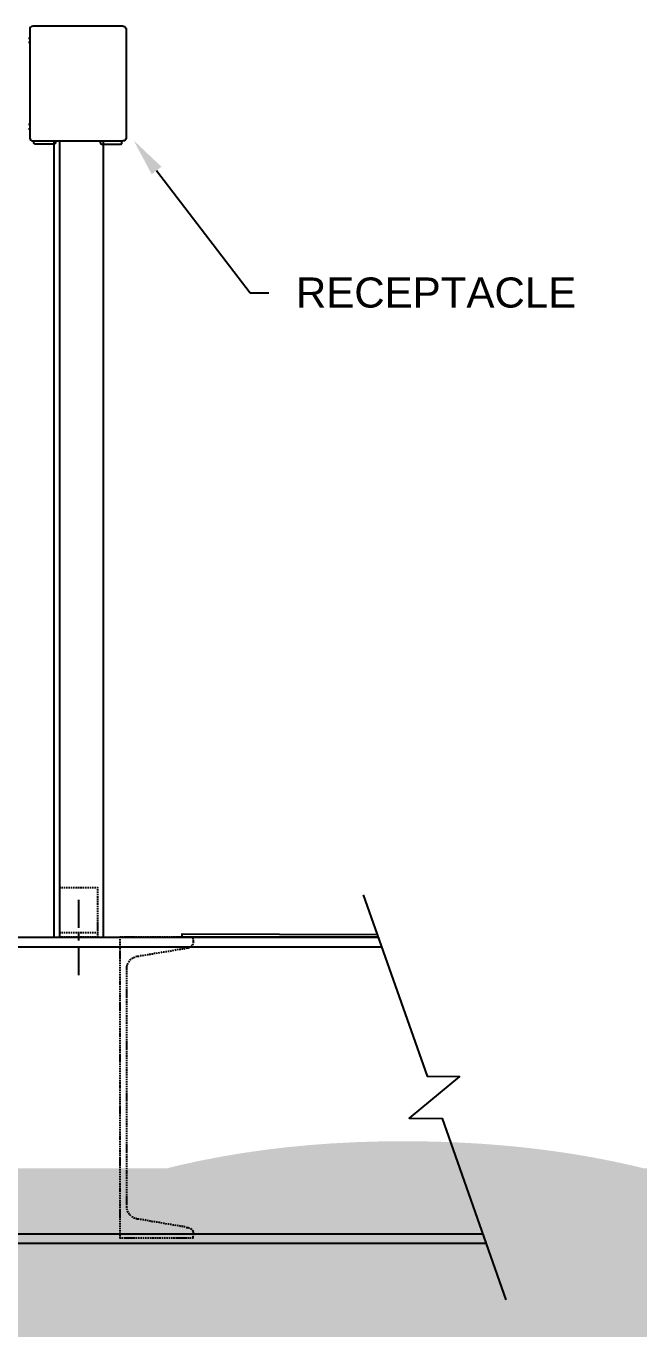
# Model space of a CAD drawing. Header units: feet. Extents: x -18 to 2540, y -48 to 1440.
# Drawn here: x 2092.63 to 2096.18, y 1375.41 to 1382.94 of the extents above; entities that cross this region are included whole.
import ezdxf
from ezdxf import colors
from ezdxf.entities.mleader import LeaderData, LeaderLine
from ezdxf.enums import TextEntityAlignment as Align
from ezdxf.math import Vec2, Vec3

# ---------------------------------------------------------------- set-up
doc = ezdxf.new("R2018")
doc.units = ezdxf.units.FT
doc.header["$MEASUREMENT"] = 0
for name, color, linetype in [('G-ANNO-TEXT', 1, 'Continuous'), ('PDF8_0', 7, 'Continuous'), ('PDF8_LP_OBJ-Hidden', 7, 'Continuous'), ('PDF8_LP_OBJ-Misc', 7, 'Continuous'), ('PDF8_LP_OBJ-Text', 7, 'Continuous'), ('PDF8_Top Plate', 7, 'Continuous')]:
    doc.layers.add(name, color=color, linetype=linetype)
doc.styles.add('NEI-A', font='arial.ttf')

# ---------------------------------------------------------------- blocks, each defined once
blk = doc.blocks.new('Equipment Callout Arrowhead .75')
at = {"color": 0}
blk.add_ellipse((-0.248, 0), major_axis=(0.743, 0), ratio=0.350959, start_param=-0.80282, end_param=3.944413, dxfattribs=at)
blk = doc.blocks.new('DETAIL_TITLE')
at = {"style": 'NEI-A', "flags": 8}
blk.add_attdef('#', text='', height=0.25, dxfattribs=at).set_placement((0.5922, -0.5109), align=Align.MIDDLE_CENTER)
at = {"lineweight": 30, "flags": 104}
blk.add_attdef('DETAIL_TITLE', text='', height=0.25, dxfattribs=at).set_placement((0.9099, -0.5251), align=Align.BOTTOM_LEFT)
at = {"style": 'NEI-A'}
for tag, p in [('SCALE:', (0.9386, -0.7379)), ('1"_=_', (1.5474, -0.7379))]:
    blk.add_attdef(tag, text='', height=0.1094, dxfattribs=at).set_placement(p, align=Align.BOTTOM_LEFT)

msp = doc.modelspace()

# ---------------------------------------------------------------- linework, layer by layer
at = {"layer": 'PDF8_0', "lineweight": 25}
msp.add_lwpolyline([(2094.581589, 1377.915347), (2094.952325, 1376.867152), (2095.139026, 1376.864485), (2094.848305, 1376.62444), (2095.037674, 1376.621773), (2095.405743, 1375.573578)], dxfattribs=at)
at = {"layer": 'PDF8_LP_OBJ-Hidden', "lineweight": 25}
for points in [[(2092.829263, 1377.952687), (2092.829263, 1377.958021), (2092.834597, 1377.958021)], [(2092.829263, 1377.939351), (2092.829263, 1377.947353)], [(2092.839932, 1377.958021), (2092.847933, 1377.958021)], [(2092.853267, 1377.958021), (2092.861269, 1377.958021)], [(2092.866603, 1377.958021), (2092.874605, 1377.958021)], [(2092.879939, 1377.958021), (2092.887941, 1377.958021)], [(2092.893275, 1377.958021), (2092.901276, 1377.958021)], [(2092.906611, 1377.958021), (2092.914612, 1377.958021)], [(2092.919947, 1377.958021), (2092.930615, 1377.958021)], [(2092.933282, 1377.958021), (2092.943951, 1377.958021)], [(2092.946618, 1377.958021), (2092.957287, 1377.958021)], [(2092.959954, 1377.958021), (2092.970623, 1377.958021)], [(2092.975957, 1377.958021), (2092.983958, 1377.958021)], [(2092.989293, 1377.958021), (2092.997294, 1377.958021)], [(2093.002629, 1377.958021), (2093.01063, 1377.958021)], [(2093.015964, 1377.958021), (2093.023966, 1377.958021)], [(2093.0293, 1377.958021), (2093.037302, 1377.958021)], [(2093.042636, 1377.958021), (2093.04797, 1377.958021), (2093.04797, 1377.952687)], [(2093.04797, 1377.947353), (2093.04797, 1377.939351)], [(2092.829263, 1377.926016), (2092.829263, 1377.934017)], [(2092.829263, 1377.91268), (2092.829263, 1377.920681)], [(2092.829263, 1377.896677), (2092.829263, 1377.907345)], [(2092.829263, 1377.883341), (2092.829263, 1377.89401)], [(2092.829263, 1377.870005), (2092.829263, 1377.880674)], [(2092.829263, 1377.856669), (2092.829263, 1377.867338)], [(2093.04797, 1377.934017), (2093.04797, 1377.926016)], [(2093.04797, 1377.920681), (2093.04797, 1377.91268)], [(2093.04797, 1377.907345), (2093.04797, 1377.896677)], [(2093.04797, 1377.89401), (2093.04797, 1377.883341)], [(2093.04797, 1377.880674), (2093.04797, 1377.870005)], [(2093.04797, 1377.867338), (2093.04797, 1377.856669)], [(2092.829263, 1377.843333), (2092.829263, 1377.851335)], [(2092.829263, 1377.829998), (2092.829263, 1377.837999)], [(2092.829263, 1377.816662), (2092.829263, 1377.824663)], [(2092.829263, 1377.803326), (2092.829263, 1377.811328)], [(2092.829263, 1377.78999), (2092.829263, 1377.797992)], [(2093.04797, 1377.851335), (2093.04797, 1377.843333)], [(2093.04797, 1377.837999), (2093.04797, 1377.829998)], [(2093.04797, 1377.824663), (2093.04797, 1377.816662)], [(2093.04797, 1377.811328), (2093.04797, 1377.803326)], [(2093.04797, 1377.797992), (2093.04797, 1377.78999)], [(2092.829263, 1377.776654), (2092.829263, 1377.784656)], [(2092.829263, 1377.763319), (2092.829263, 1377.77132)], [(2092.829263, 1377.747316), (2092.829263, 1377.757984)], [(2092.829263, 1377.73398), (2092.829263, 1377.744648)], [(2092.829263, 1377.720644), (2092.829263, 1377.731313)], [(2092.829263, 1377.707308), (2092.829263, 1377.717977)], [(2093.04797, 1377.784656), (2093.04797, 1377.776654)], [(2093.04797, 1377.77132), (2093.04797, 1377.763319)], [(2093.04797, 1377.757984), (2093.04797, 1377.747316)], [(2093.04797, 1377.744648), (2093.04797, 1377.73398)], [(2093.04797, 1377.731313), (2093.04797, 1377.720644)], [(2093.04797, 1377.717977), (2093.04797, 1377.707308)], [(2092.829263, 1377.693972), (2092.829263, 1377.701974)], [(2092.829263, 1377.696639), (2092.834597, 1377.696639)], [(2092.829263, 1377.680637), (2092.829263, 1377.688638)], [(2092.834597, 1377.669968), (2092.829263, 1377.669968), (2092.829263, 1377.675302)], [(2092.839932, 1377.696639), (2092.847933, 1377.696639)], [(2092.847933, 1377.669968), (2092.839932, 1377.669968)], [(2092.853267, 1377.696639), (2092.861269, 1377.696639)], [(2092.861269, 1377.669968), (2092.853267, 1377.669968)], [(2092.866603, 1377.696639), (2092.874605, 1377.696639)], [(2092.874605, 1377.669968), (2092.866603, 1377.669968)], [(2092.879939, 1377.696639), (2092.887941, 1377.696639)], [(2092.887941, 1377.669968), (2092.879939, 1377.669968)], [(2092.893275, 1377.696639), (2092.901276, 1377.696639)], [(2092.901276, 1377.669968), (2092.893275, 1377.669968)], [(2092.906611, 1377.696639), (2092.914612, 1377.696639)], [(2092.914612, 1377.669968), (2092.906611, 1377.669968)], [(2092.919947, 1377.696639), (2092.930615, 1377.696639)], [(2092.930615, 1377.669968), (2092.919947, 1377.669968)], [(2092.933282, 1377.696639), (2092.943951, 1377.696639)], [(2092.943951, 1377.669968), (2092.933282, 1377.669968)], [(2092.946618, 1377.696639), (2092.957287, 1377.696639)], [(2092.957287, 1377.669968), (2092.946618, 1377.669968)], [(2092.959954, 1377.696639), (2092.970623, 1377.696639)], [(2092.970623, 1377.669968), (2092.959954, 1377.669968)], [(2092.975957, 1377.696639), (2092.983958, 1377.696639)], [(2092.983958, 1377.669968), (2092.975957, 1377.669968)], [(2092.989293, 1377.696639), (2092.997294, 1377.696639)], [(2092.997294, 1377.669968), (2092.989293, 1377.669968)], [(2093.002629, 1377.696639), (2093.01063, 1377.696639)], [(2093.01063, 1377.669968), (2093.002629, 1377.669968)], [(2093.015964, 1377.696639), (2093.023966, 1377.696639)], [(2093.023966, 1377.669968), (2093.015964, 1377.669968)], [(2093.0293, 1377.696639), (2093.037302, 1377.696639)], [(2093.037302, 1377.669968), (2093.0293, 1377.669968)], [(2093.042636, 1377.696639), (2093.04797, 1377.696639)], [(2093.04797, 1377.675302), (2093.04797, 1377.669968), (2093.042636, 1377.669968)], [(2093.04797, 1377.701974), (2093.04797, 1377.693972)], [(2093.04797, 1377.688638), (2093.04797, 1377.680637)], [(2093.181329, 1377.669968), (2093.175994, 1377.669968), (2093.175994, 1377.664634)], [(2093.175994, 1377.659299), (2093.175994, 1377.651298)], [(2093.175994, 1377.645963), (2093.175994, 1377.637962)], [(2093.194664, 1377.669968), (2093.186663, 1377.669968)], [(2093.210667, 1377.669968), (2093.199999, 1377.669968)], [(2093.224003, 1377.669968), (2093.213334, 1377.669968)], [(2093.237339, 1377.669968), (2093.22667, 1377.669968)], [(2093.250675, 1377.669968), (2093.240006, 1377.669968)], [(2093.264011, 1377.669968), (2093.253342, 1377.669968)], [(2093.277346, 1377.669968), (2093.269345, 1377.669968)], [(2093.290682, 1377.669968), (2093.282681, 1377.669968)], [(2093.304018, 1377.669968), (2093.296017, 1377.669968)], [(2093.317354, 1377.669968), (2093.309352, 1377.669968)], [(2093.33069, 1377.669968), (2093.322688, 1377.669968)], [(2093.344025, 1377.669968), (2093.336024, 1377.669968)], [(2093.360028, 1377.669968), (2093.34936, 1377.669968)], [(2093.373364, 1377.669968), (2093.362696, 1377.669968)], [(2093.3867, 1377.669968), (2093.376031, 1377.669968)], [(2093.400036, 1377.669968), (2093.389367, 1377.669968)], [(2093.413372, 1377.669968), (2093.402703, 1377.669968)], [(2093.426708, 1377.669968), (2093.418706, 1377.669968)], [(2093.440043, 1377.669968), (2093.432042, 1377.669968)], [(2093.453379, 1377.669968), (2093.445378, 1377.669968)], [(2093.466715, 1377.669968), (2093.458713, 1377.669968)], [(2093.480051, 1377.669968), (2093.472049, 1377.669968)], [(2093.493387, 1377.669968), (2093.485385, 1377.669968)], [(2093.50939, 1377.669968), (2093.498721, 1377.669968)], [(2093.522725, 1377.669968), (2093.512057, 1377.669968)], [(2093.536061, 1377.669968), (2093.525393, 1377.669968)], [(2093.549397, 1377.669968), (2093.538728, 1377.669968)], [(2093.562733, 1377.669968), (2093.552064, 1377.669968)], [(2093.576069, 1377.669968), (2093.568067, 1377.669968)], [(2093.589404, 1377.669968), (2093.581403, 1377.669968)], [(2093.600073, 1377.659299), (2093.600073, 1377.669968), (2093.594739, 1377.669968)], [(2093.600073, 1377.653965), (2093.600073, 1377.635295)], [(2093.175994, 1377.632628), (2093.175994, 1377.624626)], [(2093.175994, 1377.619292), (2093.175994, 1377.61129)], [(2093.175994, 1377.605956), (2093.175994, 1377.597954)], [(2093.175994, 1377.59262), (2093.175994, 1377.581951)], [(2093.175994, 1377.579284), (2093.175994, 1377.568616)], [(2093.175994, 1377.565949), (2093.175994, 1377.55528)], [(2093.269345, 1377.557947), (2093.277346, 1377.560614), (2093.288015, 1377.560614)], [(2093.293349, 1377.563281), (2093.301351, 1377.563281)], [(2093.306685, 1377.563281), (2093.314687, 1377.565949)], [(2093.320021, 1377.565949), (2093.328023, 1377.568616)], [(2093.333357, 1377.568616), (2093.341358, 1377.571283)], [(2093.346693, 1377.571283), (2093.354694, 1377.571283)], [(2093.360028, 1377.57395), (2093.36803, 1377.57395)], [(2093.373364, 1377.576617), (2093.381366, 1377.576617)], [(2093.3867, 1377.576617), (2093.394702, 1377.579284)], [(2093.400036, 1377.579284), (2093.408037, 1377.581951)], [(2093.413372, 1377.581951), (2093.421373, 1377.584619)], [(2093.426708, 1377.584619), (2093.434709, 1377.584619)], [(2093.440043, 1377.587286), (2093.448045, 1377.587286)], [(2093.453379, 1377.589953), (2093.461381, 1377.589953)], [(2093.466715, 1377.589953), (2093.474716, 1377.59262)], [(2093.480051, 1377.59262), (2093.488052, 1377.595287)], [(2093.493387, 1377.595287), (2093.501388, 1377.597954)], [(2093.506722, 1377.597954), (2093.514724, 1377.600622)], [(2093.520058, 1377.600622), (2093.52806, 1377.600622)], [(2093.533394, 1377.603289), (2093.541396, 1377.603289)], [(2093.54673, 1377.603289), (2093.554731, 1377.605956)], [(2093.560066, 1377.605956), (2093.570734, 1377.608623), (2093.576069, 1377.61129), (2093.578736, 1377.61129)], [(2093.592072, 1377.619292), (2093.586737, 1377.616625), (2093.58407, 1377.613957)], [(2093.597406, 1377.62996), (2093.597406, 1377.627293), (2093.594739, 1377.621959)], [(2093.175994, 1377.552613), (2093.175994, 1377.541944)], [(2093.175994, 1377.539277), (2093.175994, 1377.528608)], [(2093.175994, 1377.523274), (2093.175994, 1377.515272)], [(2093.175994, 1377.509938), (2093.175994, 1377.501937)], [(2093.175994, 1377.496602), (2093.175994, 1377.488601)], [(2093.216002, 1377.499269), (2093.218669, 1377.509938)], [(2093.216002, 1377.480599), (2093.216002, 1377.496602)], [(2093.221336, 1377.512605), (2093.224003, 1377.520607)], [(2093.22667, 1377.525941), (2093.232005, 1377.533943)], [(2093.234672, 1377.53661), (2093.242673, 1377.541944)], [(2093.24534, 1377.544611), (2093.253342, 1377.549946)], [(2093.256009, 1377.552613), (2093.264011, 1377.55528)], [(2093.175994, 1377.483266), (2093.175994, 1377.475265)], [(2093.175994, 1377.469931), (2093.175994, 1377.461929)], [(2093.175994, 1377.456595), (2093.175994, 1377.448593)], [(2093.175994, 1377.443259), (2093.175994, 1377.43259)], [(2093.175994, 1377.429923), (2093.175994, 1377.419255)], [(2093.175994, 1377.416587), (2093.175994, 1377.405919)], [(2093.216002, 1377.467263), (2093.216002, 1377.477932)], [(2093.216002, 1377.453928), (2093.216002, 1377.464596)], [(2093.216002, 1377.440592), (2093.216002, 1377.448593)], [(2093.216002, 1377.427256), (2093.216002, 1377.435258)], [(2093.216002, 1377.41392), (2093.216002, 1377.421922)], [(2093.216002, 1377.400584), (2093.216002, 1377.408586)], [(2093.175994, 1377.403252), (2093.175994, 1377.392583)], [(2093.175994, 1377.387249), (2093.175994, 1377.379247)], [(2093.175994, 1377.373913), (2093.175994, 1377.365911)], [(2093.175994, 1377.360577), (2093.175994, 1377.352575)], [(2093.175994, 1377.347241), (2093.175994, 1377.33924)], [(2093.175994, 1377.333905), (2093.175994, 1377.325904)], [(2093.216002, 1377.387249), (2093.216002, 1377.39525)], [(2093.216002, 1377.373913), (2093.216002, 1377.381914)], [(2093.216002, 1377.35791), (2093.216002, 1377.368578)], [(2093.216002, 1377.344574), (2093.216002, 1377.355243)], [(2093.216002, 1377.331238), (2093.216002, 1377.341907)], [(2093.175994, 1377.32057), (2093.175994, 1377.312568)], [(2093.175994, 1377.307234), (2093.175994, 1377.299232)], [(2093.175994, 1377.293898), (2093.175994, 1377.283229)], [(2093.175994, 1377.280562), (2093.175994, 1377.269893)], [(2093.175994, 1377.267226), (2093.175994, 1377.256558)], [(2093.216002, 1377.317902), (2093.216002, 1377.328571)], [(2093.216002, 1377.304567), (2093.216002, 1377.312568)], [(2093.216002, 1377.291231), (2093.216002, 1377.299232)], [(2093.216002, 1377.277895), (2093.216002, 1377.285896)], [(2093.216002, 1377.264559), (2093.216002, 1377.272561)], [(2093.216002, 1377.251223), (2093.216002, 1377.259225)], [(2093.175994, 1377.25389), (2093.175994, 1377.243222)], [(2093.175994, 1377.237887), (2093.175994, 1377.229886)], [(2093.175994, 1377.224552), (2093.175994, 1377.21655)], [(2093.175994, 1377.211216), (2093.175994, 1377.203214)], [(2093.175994, 1377.19788), (2093.175994, 1377.189879)], [(2093.175994, 1377.184544), (2093.175994, 1377.176543)], [(2093.216002, 1377.237887), (2093.216002, 1377.245889)], [(2093.216002, 1377.224552), (2093.216002, 1377.232553)], [(2093.216002, 1377.208549), (2093.216002, 1377.219217)], [(2093.216002, 1377.195213), (2093.216002, 1377.205881)], [(2093.216002, 1377.181877), (2093.216002, 1377.192546)], [(2093.175994, 1377.171208), (2093.175994, 1377.163207)], [(2093.175994, 1377.157873), (2093.175994, 1377.149871)], [(2093.175994, 1377.144537), (2093.175994, 1377.133868)], [(2093.175994, 1377.131201), (2093.175994, 1377.120532)], [(2093.175994, 1377.117865), (2093.175994, 1377.107196)], [(2093.216002, 1377.168541), (2093.216002, 1377.17921)], [(2093.216002, 1377.155205), (2093.216002, 1377.163207)], [(2093.216002, 1377.14187), (2093.216002, 1377.149871)], [(2093.216002, 1377.128534), (2093.216002, 1377.136535)], [(2093.216002, 1377.115198), (2093.216002, 1377.123199)], [(2093.216002, 1377.101862), (2093.216002, 1377.109864)], [(2093.175994, 1377.104529), (2093.175994, 1377.093861)], [(2093.175994, 1377.088526), (2093.175994, 1377.080525)], [(2093.175994, 1377.075191), (2093.175994, 1377.067189)], [(2093.175994, 1377.061855), (2093.175994, 1377.053853)], [(2093.175994, 1377.048519), (2093.175994, 1377.040517)], [(2093.175994, 1377.035183), (2093.175994, 1377.027182)], [(2093.216002, 1377.088526), (2093.216002, 1377.096528)], [(2093.216002, 1377.075191), (2093.216002, 1377.083192)], [(2093.216002, 1377.059188), (2093.216002, 1377.069856)], [(2093.216002, 1377.045852), (2093.216002, 1377.05652)], [(2093.216002, 1377.032516), (2093.216002, 1377.043185)], [(2093.175994, 1377.021847), (2093.175994, 1377.013846)], [(2093.175994, 1377.008511), (2093.175994, 1377.00051)], [(2093.175994, 1376.995176), (2093.175994, 1376.984507)], [(2093.175994, 1376.98184), (2093.175994, 1376.971171)], [(2093.175994, 1376.968504), (2093.175994, 1376.957835)], [(2093.216002, 1377.01918), (2093.216002, 1377.029849)], [(2093.216002, 1377.005844), (2093.216002, 1377.013846)], [(2093.216002, 1376.992508), (2093.216002, 1377.00051)], [(2093.216002, 1376.979173), (2093.216002, 1376.987174)], [(2093.216002, 1376.965837), (2093.216002, 1376.973838)], [(2093.216002, 1376.952501), (2093.216002, 1376.960502)], [(2093.175994, 1376.955168), (2093.175994, 1376.9445)], [(2093.175994, 1376.939165), (2093.175994, 1376.931164)], [(2093.175994, 1376.925829), (2093.175994, 1376.917828)], [(2093.175994, 1376.912494), (2093.175994, 1376.904492)], [(2093.175994, 1376.899158), (2093.175994, 1376.891156)], [(2093.175994, 1376.885822), (2093.175994, 1376.87782)], [(2093.216002, 1376.939165), (2093.216002, 1376.947167)], [(2093.216002, 1376.925829), (2093.216002, 1376.933831)], [(2093.216002, 1376.909826), (2093.216002, 1376.920495)], [(2093.216002, 1376.896491), (2093.216002, 1376.907159)], [(2093.216002, 1376.883155), (2093.216002, 1376.893823)], [(2093.175994, 1376.872486), (2093.175994, 1376.864485)], [(2093.175994, 1376.85915), (2093.175994, 1376.851149)], [(2093.175994, 1376.845814), (2093.175994, 1376.835146)], [(2093.175994, 1376.832479), (2093.175994, 1376.82181)], [(2093.175994, 1376.819143), (2093.175994, 1376.808474)], [(2093.175994, 1376.805807), (2093.175994, 1376.795138)], [(2093.216002, 1376.869819), (2093.216002, 1376.880488)], [(2093.216002, 1376.856483), (2093.216002, 1376.864485)], [(2093.216002, 1376.843147), (2093.216002, 1376.851149)], [(2093.216002, 1376.829812), (2093.216002, 1376.837813)], [(2093.216002, 1376.816476), (2093.216002, 1376.824477)], [(2093.216002, 1376.80314), (2093.216002, 1376.811141)], [(2093.175994, 1376.789804), (2093.175994, 1376.781803)], [(2093.175994, 1376.776468), (2093.175994, 1376.768467)], [(2093.175994, 1376.763132), (2093.175994, 1376.755131)], [(2093.175994, 1376.749797), (2093.175994, 1376.741795)], [(2093.175994, 1376.736461), (2093.175994, 1376.728459)], [(2093.216002, 1376.789804), (2093.216002, 1376.797806)], [(2093.216002, 1376.776468), (2093.216002, 1376.78447)], [(2093.216002, 1376.760465), (2093.216002, 1376.771134)], [(2093.216002, 1376.747129), (2093.216002, 1376.757798)], [(2093.216002, 1376.733794), (2093.216002, 1376.744462)], [(2093.216002, 1376.720458), (2093.216002, 1376.731126)], [(2093.175994, 1376.723125), (2093.175994, 1376.715123)], [(2093.175994, 1376.709789), (2093.175994, 1376.701788)], [(2093.175994, 1376.696453), (2093.175994, 1376.685785)], [(2093.175994, 1376.683118), (2093.175994, 1376.672449)], [(2093.175994, 1376.669782), (2093.175994, 1376.659113)], [(2093.175994, 1376.656446), (2093.175994, 1376.645777)], [(2093.216002, 1376.707122), (2093.216002, 1376.715123)], [(2093.216002, 1376.693786), (2093.216002, 1376.701788)], [(2093.216002, 1376.68045), (2093.216002, 1376.688452)], [(2093.216002, 1376.667115), (2093.216002, 1376.675116)], [(2093.216002, 1376.653779), (2093.216002, 1376.66178)], [(2093.175994, 1376.640443), (2093.175994, 1376.632441)], [(2093.175994, 1376.627107), (2093.175994, 1376.619106)], [(2093.175994, 1376.613771), (2093.175994, 1376.60577)], [(2093.175994, 1376.600435), (2093.175994, 1376.592434)], [(2093.175994, 1376.5871), (2093.175994, 1376.579098)], [(2093.216002, 1376.640443), (2093.216002, 1376.648444)], [(2093.216002, 1376.627107), (2093.216002, 1376.635109)], [(2093.216002, 1376.611104), (2093.216002, 1376.621773)], [(2093.216002, 1376.597768), (2093.216002, 1376.608437)], [(2093.216002, 1376.584433), (2093.216002, 1376.595101)], [(2093.216002, 1376.571097), (2093.216002, 1376.581765)], [(2093.175994, 1376.573764), (2093.175994, 1376.565762)], [(2093.175994, 1376.560428), (2093.175994, 1376.552427)], [(2093.175994, 1376.547092), (2093.175994, 1376.536424)], [(2093.175994, 1376.533756), (2093.175994, 1376.523088)], [(2093.175994, 1376.520421), (2093.175994, 1376.509752)], [(2093.175994, 1376.507085), (2093.175994, 1376.496416)], [(2093.216002, 1376.557761), (2093.216002, 1376.565762)], [(2093.216002, 1376.544425), (2093.216002, 1376.552427)], [(2093.216002, 1376.531089), (2093.216002, 1376.539091)], [(2093.216002, 1376.517753), (2093.216002, 1376.525755)], [(2093.216002, 1376.504418), (2093.216002, 1376.512419)], [(2093.175994, 1376.491082), (2093.175994, 1376.48308)], [(2093.175994, 1376.477746), (2093.175994, 1376.469744)], [(2093.175994, 1376.46441), (2093.175994, 1376.456409)], [(2093.175994, 1376.451074), (2093.175994, 1376.443073)], [(2093.175994, 1376.437739), (2093.175994, 1376.429737)], [(2093.216002, 1376.491082), (2093.216002, 1376.499083)], [(2093.216002, 1376.477746), (2093.216002, 1376.485747)], [(2093.216002, 1376.461743), (2093.216002, 1376.472412)], [(2093.216002, 1376.448407), (2093.216002, 1376.459076)], [(2093.216002, 1376.435071), (2093.216002, 1376.44574)], [(2093.216002, 1376.421736), (2093.216002, 1376.432404)], [(2093.175994, 1376.424403), (2093.175994, 1376.416401)], [(2093.175994, 1376.411067), (2093.175994, 1376.403065)], [(2093.175994, 1376.397731), (2093.175994, 1376.387062)], [(2093.175994, 1376.384395), (2093.175994, 1376.373727)], [(2093.175994, 1376.371059), (2093.175994, 1376.360391)], [(2093.175994, 1376.357724), (2093.175994, 1376.347055)], [(2093.216002, 1376.4084), (2093.216002, 1376.416401)], [(2093.216002, 1376.395064), (2093.216002, 1376.403065)], [(2093.216002, 1376.381728), (2093.216002, 1376.38973)], [(2093.216002, 1376.368392), (2093.216002, 1376.376394)], [(2093.216002, 1376.355056), (2093.216002, 1376.363058)], [(2093.175994, 1376.341721), (2093.175994, 1376.333719)], [(2093.175994, 1376.328385), (2093.175994, 1376.320383)], [(2093.175994, 1376.315049), (2093.175994, 1376.307048)], [(2093.175994, 1376.301713), (2093.175994, 1376.293712)], [(2093.175994, 1376.288377), (2093.175994, 1376.280376)], [(2093.216002, 1376.341721), (2093.216002, 1376.349722)], [(2093.216002, 1376.328385), (2093.216002, 1376.336386)], [(2093.216002, 1376.312382), (2093.216002, 1376.323051)], [(2093.216002, 1376.299046), (2093.216002, 1376.309715)], [(2093.216002, 1376.28571), (2093.216002, 1376.296379)], [(2093.216002, 1376.272374), (2093.216002, 1376.283043)], [(2093.175994, 1376.275042), (2093.175994, 1376.26704)], [(2093.175994, 1376.261706), (2093.175994, 1376.253704)], [(2093.175994, 1376.24837), (2093.175994, 1376.237701)], [(2093.175994, 1376.235034), (2093.175994, 1376.224365)], [(2093.175994, 1376.221698), (2093.175994, 1376.21103)], [(2093.175994, 1376.208363), (2093.175994, 1376.197694)], [(2093.216002, 1376.259039), (2093.216002, 1376.26704)], [(2093.216002, 1376.245703), (2093.216002, 1376.253704)], [(2093.216002, 1376.232367), (2093.216002, 1376.240368)], [(2093.216002, 1376.219031), (2093.216002, 1376.227033)], [(2093.216002, 1376.205695), (2093.216002, 1376.213697)], [(2093.175994, 1376.19236), (2093.175994, 1376.184358)], [(2093.175994, 1376.179024), (2093.175994, 1376.171022)], [(2093.175994, 1376.165688), (2093.175994, 1376.157686)], [(2093.175994, 1376.152352), (2093.175994, 1376.144351)], [(2093.175994, 1376.139016), (2093.175994, 1376.131015)], [(2093.216002, 1376.19236), (2093.216002, 1376.200361)], [(2093.216002, 1376.179024), (2093.216002, 1376.187025)], [(2093.216002, 1376.163021), (2093.216002, 1376.173689)], [(2093.216002, 1376.149685), (2093.216002, 1376.160354)], [(2093.216002, 1376.136349), (2093.216002, 1376.147018)], [(2093.216002, 1376.123013), (2093.216002, 1376.133682)], [(2093.175994, 1376.12568), (2093.175994, 1376.117679)], [(2093.175994, 1376.112345), (2093.175994, 1376.104343)], [(2093.175994, 1376.099009), (2093.175994, 1376.08834)], [(2093.175994, 1376.085673), (2093.175994, 1376.075004)], [(2093.175994, 1376.072337), (2093.175994, 1376.061669)], [(2093.175994, 1376.059001), (2093.175994, 1376.048333)], [(2093.216002, 1376.104343), (2093.216002, 1376.117679)], [(2093.218669, 1376.091007), (2093.216002, 1376.099009)], [(2093.224003, 1376.077672), (2093.221336, 1376.08834)], [(2093.232005, 1376.067003), (2093.22667, 1376.075004)], [(2093.240006, 1376.059001), (2093.234672, 1376.064336)], [(2093.253342, 1376.051), (2093.24534, 1376.053667)], [(2093.175994, 1376.042998), (2093.175994, 1376.034997)], [(2093.175994, 1376.029663), (2093.175994, 1376.021661)], [(2093.175994, 1376.016327), (2093.175994, 1376.008325)], [(2093.175994, 1376.002991), (2093.175994, 1375.994989)], [(2093.175994, 1375.989655), (2093.175994, 1375.981654)], [(2093.264011, 1376.042998), (2093.256009, 1376.048333)], [(2093.288015, 1376.040331), (2093.277346, 1376.040331), (2093.269345, 1376.042998)], [(2093.301351, 1376.037664), (2093.293349, 1376.037664)], [(2093.314687, 1376.034997), (2093.306685, 1376.034997)], [(2093.328023, 1376.03233), (2093.320021, 1376.034997)], [(2093.341358, 1376.029663), (2093.333357, 1376.03233)], [(2093.354694, 1376.026995), (2093.346693, 1376.029663)], [(2093.36803, 1376.024328), (2093.360028, 1376.026995)], [(2093.381366, 1376.024328), (2093.373364, 1376.024328)], [(2093.394702, 1376.021661), (2093.3867, 1376.021661)], [(2093.408037, 1376.018994), (2093.400036, 1376.021661)], [(2093.421373, 1376.016327), (2093.413372, 1376.018994)], [(2093.434709, 1376.01366), (2093.426708, 1376.016327)], [(2093.448045, 1376.010992), (2093.440043, 1376.01366)], [(2093.461381, 1376.010992), (2093.453379, 1376.010992)], [(2093.474716, 1376.008325), (2093.466715, 1376.008325)], [(2093.488052, 1376.005658), (2093.480051, 1376.005658)], [(2093.501388, 1376.002991), (2093.493387, 1376.005658)], [(2093.514724, 1376.000324), (2093.506722, 1376.002991)], [(2093.52806, 1375.997657), (2093.520058, 1376.000324)], [(2093.541396, 1375.997657), (2093.533394, 1375.997657)], [(2093.554731, 1375.994989), (2093.54673, 1375.994989)], [(2093.560066, 1375.992322), (2093.570734, 1375.992322), (2093.576069, 1375.989655), (2093.578736, 1375.989655)], [(2093.58407, 1375.986988), (2093.586737, 1375.984321), (2093.592072, 1375.981654)], [(2093.175994, 1375.976319), (2093.175994, 1375.968318)], [(2093.175994, 1375.962984), (2093.175994, 1375.954982)], [(2093.175994, 1375.949648), (2093.175994, 1375.938979)], [(2093.175994, 1375.936312), (2093.175994, 1375.930978), (2093.181329, 1375.930978)], [(2093.186663, 1375.930978), (2093.194664, 1375.930978)], [(2093.199999, 1375.930978), (2093.210667, 1375.930978)], [(2093.213334, 1375.930978), (2093.224003, 1375.930978)], [(2093.22667, 1375.930978), (2093.237339, 1375.930978)], [(2093.240006, 1375.930978), (2093.250675, 1375.930978)], [(2093.253342, 1375.930978), (2093.264011, 1375.930978)], [(2093.269345, 1375.930978), (2093.277346, 1375.930978)], [(2093.282681, 1375.930978), (2093.290682, 1375.930978)], [(2093.296017, 1375.930978), (2093.304018, 1375.930978)], [(2093.309352, 1375.930978), (2093.317354, 1375.930978)], [(2093.322688, 1375.930978), (2093.33069, 1375.930978)], [(2093.336024, 1375.930978), (2093.344025, 1375.930978)], [(2093.34936, 1375.930978), (2093.360028, 1375.930978)], [(2093.362696, 1375.930978), (2093.373364, 1375.930978)], [(2093.376031, 1375.930978), (2093.3867, 1375.930978)], [(2093.389367, 1375.930978), (2093.400036, 1375.930978)], [(2093.402703, 1375.930978), (2093.413372, 1375.930978)], [(2093.418706, 1375.930978), (2093.426708, 1375.930978)], [(2093.432042, 1375.930978), (2093.440043, 1375.930978)], [(2093.445378, 1375.930978), (2093.453379, 1375.930978)], [(2093.458713, 1375.930978), (2093.466715, 1375.930978)], [(2093.472049, 1375.930978), (2093.480051, 1375.930978)], [(2093.485385, 1375.930978), (2093.493387, 1375.930978)], [(2093.498721, 1375.930978), (2093.50939, 1375.930978)], [(2093.512057, 1375.930978), (2093.522725, 1375.930978)], [(2093.525393, 1375.930978), (2093.536061, 1375.930978)], [(2093.538728, 1375.930978), (2093.549397, 1375.930978)], [(2093.552064, 1375.930978), (2093.562733, 1375.930978)], [(2093.568067, 1375.930978), (2093.576069, 1375.930978)], [(2093.581403, 1375.930978), (2093.589404, 1375.930978)], [(2093.594739, 1375.976319), (2093.597406, 1375.973652), (2093.597406, 1375.968318)], [(2093.594739, 1375.930978), (2093.600073, 1375.930978), (2093.600073, 1375.941646)], [(2093.600073, 1375.965651), (2093.600073, 1375.946981)]]:
    msp.add_lwpolyline(points, dxfattribs=at)
at = {"layer": 'PDF8_LP_OBJ-Misc', "lineweight": 25}
for points in [[(2093.195411, 1382.937615), (2092.67314, 1382.937615, 0.41421346), (2092.655803, 1382.918945), (2092.655803, 1382.289494, 0.41421346), (2092.674473, 1382.273491), (2092.682475, 1382.273491)], [(2093.195411, 1382.937615, -0.41421346), (2093.212748, 1382.918945), (2093.212748, 1382.289494, -0.41421346), (2093.194078, 1382.273491)], [(2092.805164, 1382.273491), (2092.805164, 1382.264156, -0.41421429), (2092.797163, 1382.254821), (2092.690476, 1382.254821, -0.41421429), (2092.679808, 1382.262823), (2092.679808, 1382.273491)], [(2093.063387, 1382.273491), (2093.063387, 1382.264156, 0.41421429), (2093.071388, 1382.254821), (2093.178075, 1382.254821, 0.41421429), (2093.188743, 1382.262823), (2093.188743, 1382.273491)]]:
    msp.add_lwpolyline(points, format="xyb", dxfattribs=at)
for points in [[(2092.655803, 1382.865601), (2092.647802, 1382.865601)], [(2092.655803, 1382.841597), (2092.647802, 1382.841597)], [(2092.647802, 1382.369509), (2092.655803, 1382.369509)], [(2092.647802, 1382.342838), (2092.655803, 1382.342838)], [(2092.685142, 1382.273491), (2093.194078, 1382.273491)], [(2092.79459, 1382.273491), (2092.79459, 1377.669968), (2093.082644, 1377.669968), (2093.082644, 1382.273491)], [(2092.829263, 1377.669968), (2092.829263, 1382.273491)], [(2092.938617, 1377.723311), (2092.938617, 1377.886008)], [(2092.938617, 1377.651298), (2092.938617, 1377.688638)], [(2092.938617, 1377.45126), (2092.938617, 1377.613957)]]:
    msp.add_lwpolyline(points, dxfattribs=at)
at = {"layer": 'PDF8_LP_OBJ-Text', "lineweight": 25}
for points in [[(2095.291055, 1375.898972), (2087.977693, 1375.898972), (2087.977693, 1377.669968), (2094.669606, 1377.669968)], [(2087.977693, 1377.613957), (2094.688276, 1377.613957)], [(2087.977693, 1375.954982), (2095.272384, 1375.954982)]]:
    msp.add_lwpolyline(points, dxfattribs=at)
at = {"layer": 'PDF8_Top Plate', "lineweight": 25}
msp.add_lwpolyline([(2094.669606, 1377.669968), (2093.536061, 1377.669968), (2093.536061, 1377.688638), (2094.661604, 1377.685971)], dxfattribs=at)

# ---------------------------------------------------------------- block references
at = {"layer": 'G-ANNO-TEXT'}
ref = msp.add_blockref('DETAIL_TITLE', (2015.001704, 1376.842178), dxfattribs=dict(at, xscale=2.26283738676726, yscale=2.26283738676726, zscale=2.26283738676726))
lines = msp.add_mtext('{\\LSCADA RACK DETAIL (SIDE VIEW)}', dxfattribs={"layer": '0', "insert": (2017.060652, 1376.332726), "char_height": 10.57518883, "attachment_point": 1})
ref.add_attrib('DETAIL_TITLE', '', (2017.060652, 1376.332726)).embed_mtext(lines)
ref = msp.add_blockref('DETAIL_TITLE', (1992.628943, 1376.842178), dxfattribs=dict(at, xscale=2.26283738676726, yscale=2.26283738676726, zscale=2.26283738676726))
lines = msp.add_mtext('{\\LSCADA RACK ELEVATION DETAIL}', dxfattribs={"layer": '0', "insert": (1994.687891, 1376.332726), "char_height": 10.33535964, "attachment_point": 1})
ref.add_attrib('DETAIL_TITLE', '', (1994.687891, 1376.332726)).embed_mtext(lines)

# ---------------------------------------------------------------- next in the draw order: leaders
ml = msp.add_multileader_mtext('Standard', dxfattribs=at)
ml.set_content('\\A1;6 MOTOR CONTROL CABLE CONDUITS (TYP.)', color=256, style='NEI-A')
ml.set_leader_properties()
ml.set_arrow_properties(name='Equipment Callout Arrowhead .75')
ml.build(insert=Vec2(0, 0))
ml.multileader.update_dxf_attribs({"dogleg_length": 0.0625, "arrow_head_size": 0.125})
ctx = ml.context
ctx.base_point, ctx.char_height, ctx.arrow_head_size, ctx.landing_gap_size, ctx.plane_origin = Vec3(2133.680839, 1383.790863), 0.1, 0.125, 0.09, Vec3(2077.345805, 1319.927864)
notes = []
notes.append((ctx, [(0, (0, 0, 0), (0, 0), (1, 0), 1, [])]))
ctx.mtext.insert, ctx.mtext.width, ctx.mtext.flow_direction = Vec3(2133.770839, 1383.855563), 2.21448175, 5
ctx.mtext.has_bg_fill, ctx.mtext.bg_color, ctx.mtext.bg_scale_factor, ctx.mtext.bg_transparency, ctx.mtext.use_window_bg_color = 1, -1027028792, 1.5, 0, 1
for ctx, leaders in notes:
    for number, flags, end, landing, length, lines in leaders:
        leader = LeaderData()
        leader.index, (leader.has_last_leader_line, leader.has_dogleg_vector, leader.attachment_direction) = number, flags
        leader.last_leader_point, leader.dogleg_vector, leader.dogleg_length = Vec3(end), Vec3(landing), length
        for number, points, colour, breaks in lines:
            line = LeaderLine()
            line.index, line.vertices, line.color, line.breaks = number, Vec3.list(points), colors.encode_raw_color(colour), breaks
            leader.lines.append(line)
        ctx.leaders.append(leader)

# ---------------------------------------------------------------- next in the draw order: leaders
ml = msp.add_multileader_mtext('Standard', dxfattribs=at)
ml.set_content('RECEPTACLE', color=256, style='NEI-A')
ml.set_leader_properties()
ml.build(insert=Vec2(0, 0))
ml.multileader.update_dxf_attribs({"dogleg_length": 0.0625, "arrow_head_size": 0.21732})
ctx = ml.context
ctx.base_point, ctx.char_height, ctx.arrow_head_size, ctx.landing_gap_size, ctx.plane_origin = Vec3(2094.037168, 1381.395644), 0.1738564, 0.21732, 0.156471, Vec3(2087.088413, 1379.924535)
notes = []
notes.append((ctx, [(0, (1, 1, 0), (2093.928508, 1381.395644), (1, 0), 0.10866, [(0, [(2093.256883, 1382.275322)], 0, [])])]))
ctx.mtext.insert, ctx.mtext.width, ctx.mtext.flow_direction = Vec3(2094.193639, 1381.484055), 1.73856361, 5
ctx.mtext.has_bg_fill, ctx.mtext.bg_color, ctx.mtext.bg_scale_factor, ctx.mtext.bg_transparency, ctx.mtext.use_window_bg_color = 1, -1027028792, 1.5, 0, 1
for ctx, leaders in notes:
    for number, flags, end, landing, length, lines in leaders:
        leader = LeaderData()
        leader.index, (leader.has_last_leader_line, leader.has_dogleg_vector, leader.attachment_direction) = number, flags
        leader.last_leader_point, leader.dogleg_vector, leader.dogleg_length = Vec3(end), Vec3(landing), length
        for number, points, colour, breaks in lines:
            line = LeaderLine()
            line.index, line.vertices, line.color, line.breaks = number, Vec3.list(points), colors.encode_raw_color(colour), breaks
            leader.lines.append(line)
        ctx.leaders.append(leader)

doc.saveas('drawing.dxf')
